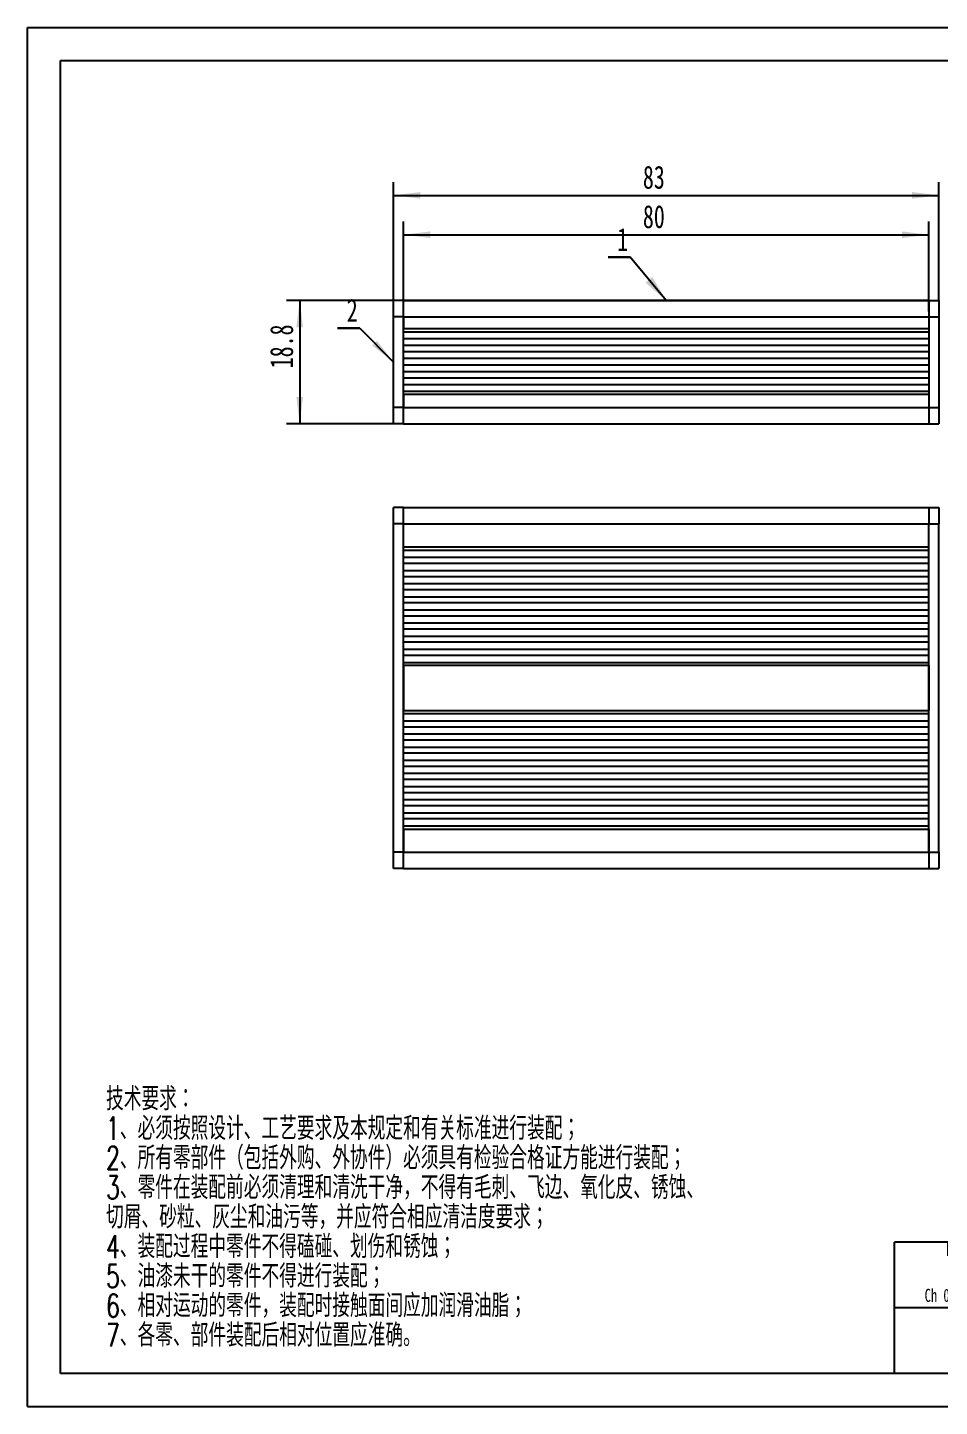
# Model space of a CAD drawing. Extents: x 0 to 297, y 0 to 210.
# Drawn here: x 0 to 138.8, y 0 to 210 of the extents above; entities that cross this region are included whole.
import ezdxf

# ---------------------------------------------------------------- set-up
doc = ezdxf.new("R2010")
doc.units = 0
doc.linetypes.add('SLD-实线', pattern=[0])
doc.layers.get('0').update_dxf_attribs({"linetype": 'CONTINUOUS'})
doc.layers.add('图框', color=7, linetype='SLD-实线')
doc.layers.add('标注层', color=7, linetype='SLD-实线')
doc.styles.add('SLDTEXTSTYLE0', font='TXT', dxfattribs={"width": 0.7, "bigfont": 'bigfont'})
doc.styles.add('SLDTEXTSTYLE1', font='TXT', dxfattribs={"width": 0.7})
doc.dimstyles.new('SLDDIMSTYLE0', dxfattribs={"dimtxt": 3.5, "dimasz": 4.08, "dimexe": 0, "dimexo": 0.0625, "dimgap": 0.875, "dimtad": 2, "dimrnd": 1e-09, "dimzin": 12, "dimtxsty": 'SLDTEXTSTYLE1', "dimsah": 1, "dimcen": 0.09, "dimazin": 3, "dimtfac": 1, "dimtofl": 0, "dimtmove": 0, "dimatfit": 3, "dimtolj": 1, "dimtzin": 12})
doc.dimstyles.new('SLDDIMSTYLE1', dxfattribs={"dimtxt": 0.18, "dimasz": 4.08, "dimexe": 0, "dimexo": 0.0625, "dimgap": 0, "dimtad": 0, "dimtih": 1, "dimtoh": 1, "dimdec": 0, "dimrnd": 1e-09, "dimzin": 0, "dimtxsty": 'STANDARD', "dimsah": 1, "dimcen": 0.09, "dimazin": 3, "dimtfac": 4.08, "dimtdec": 0, "dimtofl": 0, "dimtmove": 0, "dimatfit": 3, "dimtolj": 1, "dimtzin": 0})

# ---------------------------------------------------------------- blocks, each defined once
blk = doc.blocks.new('SW_NOTE_0')
at = {"layer": '标注层', "color": 0, "char_height": 3.5, "attachment_point": 1, "style": 'SLDTEXTSTYLE0'}
for s, insert in [('技术要求：', (0, 4.51)), ('1、必须按照设计、工艺要求及本规定和有关标准进行装配；', (0, 0.01)), ('2、所有零部件（包括外购、外协件）必须具有检验合格证方能进行装配；', (0, -4.49)), ('3、零件在装配前必须清理和清洗干净，不得有毛刺、飞边、氧化皮、锈蚀、', (0, -8.99)), ('切屑、砂粒、灰尘和油污等，并应符合相应清洁度要求；', (0, -13.49)), ('4、装配过程中零件不得磕碰、划伤和锈蚀；', (0, -17.99)), ('5、油漆未干的零件不得进行装配；', (0, -22.49)), ('6、相对运动的零件，装配时接触面间应加润滑油脂；', (0, -26.99)), ('7、各零、部件装配后相对位置应准确。', (0, -31.49))]:
    blk.add_mtext(s, dxfattribs=dict(at, insert=insert))
blk = doc.blocks.new('SW_NOTE_0_1')
at = {"layer": '图框', "color": 0, "char_height": 2, "attachment_point": 2}
for s, insert, style in [('Break sharp edges', (11.47, 2.58), 'SLDTEXTSTYLE1'), ('（未注锐边倒角）：', (10.55, -0.92), 'SLDTEXTSTYLE0'), ('Ch 0.05 to 0.25 x45°', (9.53, -4.42), 'SLDTEXTSTYLE1')]:
    blk.add_mtext(s, dxfattribs=dict(at, insert=insert, style=style))
blk = doc.blocks.new('_D')
at = {"layer": '标注层'}
for p, q in [((57.21, 167.25), (57.21, 180.45)), ((137.21, 166.75), (137.21, 180.45)), ((57.21, 178.45), (137.21, 178.45))]:
    blk.add_line(p, q, dxfattribs=at)
for points in [[(57.21, 178.45), (61.29, 177.94), (61.29, 178.95)], [(137.21, 178.45), (133.13, 178.95), (133.13, 177.94)]]:
    blk.add_solid(points, dxfattribs=at)
at = {"layer": '标注层', "insert": (93.67, 182.96), "char_height": 3.5, "attachment_point": 1, "style": 'SLDTEXTSTYLE1'}
blk.add_mtext('80', dxfattribs=at)
blk = doc.blocks.new('_D_1')
at = {"layer": '标注层'}
for p, q in [((55.71, 168.45), (55.71, 186.45)), ((138.71, 168.45), (138.71, 186.45)), ((55.71, 184.45), (138.71, 184.45))]:
    blk.add_line(p, q, dxfattribs=at)
for points in [[(55.71, 184.45), (59.79, 183.94), (59.79, 184.95)], [(138.71, 184.45), (134.63, 184.95), (134.63, 183.94)]]:
    blk.add_solid(points, dxfattribs=at)
at = {"layer": '标注层', "insert": (93.67, 188.96), "char_height": 3.5, "attachment_point": 1, "style": 'SLDTEXTSTYLE1'}
blk.add_mtext('83', dxfattribs=at)
blk = doc.blocks.new('_D_2')
at = {"layer": '标注层'}
for p, q in [((57.21, 168.45), (39.43, 168.45)), ((41.43, 168.45), (41.43, 149.65)), ((57.21, 149.65), (39.43, 149.65))]:
    blk.add_line(p, q, dxfattribs=at)
for points in [[(41.43, 168.45), (40.92, 164.37), (41.93, 164.37)], [(41.43, 149.65), (41.93, 153.73), (40.92, 153.73)]]:
    blk.add_solid(points, dxfattribs=at)
at = {"layer": '标注层', "insert": (36.91, 158.11), "char_height": 3.5, "attachment_point": 1, "rotation": 90, "style": 'SLDTEXTSTYLE1'}
blk.add_mtext('18.8', dxfattribs=at)
blk = doc.blocks.new('SW_NOTE_0_5')
at = {"layer": '标注层', "color": 0}
for p, q in [((-3.37, 0), (0, 0)), ((0, 0), (-3.37, 0)), ((-3.37, 0), (0, 0)), ((0, 0), (-3.37, 0)), ((-3.37, 0), (0, 0)), ((0, 0), (-3.37, 0))]:
    blk.add_line(p, q, dxfattribs=at)
at = {"layer": '标注层', "color": 0, "insert": (-1.14, 4.46), "char_height": 3.5, "attachment_point": 2, "style": 'SLDTEXTSTYLE1'}
blk.add_mtext('1', dxfattribs=at)
blk = doc.blocks.new('SW_NOTE_0_6')
at = {"layer": '标注层', "color": 0}
for p, q in [((-3.37, 0), (0, 0)), ((0, 0), (-3.37, 0)), ((-3.37, 0), (0, 0)), ((0, 0), (-3.37, 0)), ((-3.37, 0), (0, 0)), ((0, 0), (-3.37, 0))]:
    blk.add_line(p, q, dxfattribs=at)
at = {"layer": '标注层', "color": 0, "insert": (-1.14, 4.46), "char_height": 3.5, "attachment_point": 2, "style": 'SLDTEXTSTYLE1'}
blk.add_mtext('2', dxfattribs=at)

msp = doc.modelspace()

# ---------------------------------------------------------------- linework, layer by layer
at = {"color": 7, "linetype": 'SLD-实线'}
for p, q in [((57.205, 168.445), (55.705, 168.445)), ((55.705, 165.945), (55.705, 168.445)), ((137.205, 168.445), (57.205, 168.445)), ((57.205, 165.945), (57.205, 168.445)), ((57.205, 168.445), (137.205, 168.445)), ((137.205, 168.445), (138.705, 168.445)), ((137.205, 168.445), (137.205, 165.945)), ((138.705, 168.445), (138.705, 165.945)), ((57.205, 165.945), (55.705, 165.945)), ((55.705, 152.145), (55.705, 165.945)), ((57.205, 152.145), (57.205, 165.945)), ((57.205, 165.945), (137.205, 165.945)), ((57.205, 165.945), (57.205, 164.145)), ((137.205, 165.945), (138.705, 165.945)), ((137.205, 165.945), (137.205, 152.145)), ((137.205, 165.945), (137.205, 164.145)), ((138.705, 165.945), (138.705, 152.145)), ((57.205, 164.145), (137.205, 164.145)), ((57.205, 163.645), (137.205, 163.645)), ((57.205, 162.645), (137.205, 162.645)), ((57.205, 161.645), (137.205, 161.645)), ((57.205, 160.645), (137.205, 160.645)), ((57.205, 159.645), (137.205, 159.645)), ((57.205, 158.645), (137.205, 158.645)), ((57.205, 157.645), (137.205, 157.645)), ((57.205, 156.645), (137.205, 156.645)), ((57.205, 155.645), (137.205, 155.645)), ((57.205, 154.645), (137.205, 154.645)), ((57.205, 154.145), (57.205, 152.145)), ((57.205, 154.145), (137.205, 154.145)), ((137.205, 154.145), (137.205, 152.145)), ((57.205, 152.145), (55.705, 152.145)), ((55.705, 149.645), (55.705, 152.145)), ((57.205, 149.645), (57.205, 152.145)), ((57.205, 152.145), (137.205, 152.145)), ((137.205, 152.145), (138.705, 152.145)), ((137.205, 152.145), (137.205, 149.645)), ((138.705, 152.145), (138.705, 149.645)), ((57.205, 149.645), (55.705, 149.645)), ((57.205, 149.645), (137.205, 149.645)), ((137.205, 149.645), (138.705, 149.645)), ((57.205, 136.923), (55.705, 136.923)), ((55.705, 134.423), (55.705, 136.923)), ((57.205, 134.423), (57.205, 136.923)), ((57.205, 136.923), (137.205, 136.923)), ((137.205, 136.923), (138.705, 136.923)), ((137.205, 136.923), (137.205, 134.423)), ((138.705, 136.923), (138.705, 134.423)), ((57.205, 134.423), (55.705, 134.423)), ((55.705, 84.423), (55.705, 134.423)), ((57.205, 128.873), (57.205, 134.423)), ((57.205, 134.423), (137.205, 134.423)), ((57.205, 130.923), (57.205, 134.423)), ((137.205, 134.423), (138.705, 134.423)), ((137.205, 128.873), (137.205, 134.423)), ((137.205, 130.923), (137.205, 134.423)), ((138.705, 84.423), (138.705, 134.423)), ((57.205, 130.923), (137.205, 130.923)), ((57.205, 130.423), (137.205, 130.423)), ((57.205, 129.323), (137.205, 129.323)), ((57.205, 128.864), (57.205, 128.873)), ((57.205, 126.873), (57.205, 128.864)), ((57.205, 128.423), (137.205, 128.423)), ((137.205, 128.864), (137.205, 128.873)), ((137.205, 126.873), (137.205, 128.864)), ((57.205, 127.323), (137.205, 127.323)), ((57.205, 126.864), (57.205, 126.873)), ((57.205, 124.873), (57.205, 126.864)), ((57.205, 126.423), (137.205, 126.423)), ((137.205, 126.864), (137.205, 126.873)), ((137.205, 124.873), (137.205, 126.864)), ((57.205, 125.323), (137.205, 125.323)), ((57.205, 124.864), (57.205, 124.873)), ((57.205, 122.873), (57.205, 124.864)), ((57.205, 124.423), (137.205, 124.423)), ((137.205, 124.864), (137.205, 124.873)), ((137.205, 122.873), (137.205, 124.864)), ((57.205, 123.323), (137.205, 123.323)), ((57.205, 122.864), (57.205, 122.873)), ((57.205, 120.873), (57.205, 122.864)), ((57.205, 122.423), (137.205, 122.423)), ((137.205, 122.864), (137.205, 122.873)), ((137.205, 120.873), (137.205, 122.864)), ((57.205, 121.323), (137.205, 121.323)), ((57.205, 120.864), (57.205, 120.873)), ((57.205, 118.873), (57.205, 120.864)), ((57.205, 120.423), (137.205, 120.423)), ((137.205, 120.864), (137.205, 120.873)), ((137.205, 118.873), (137.205, 120.864)), ((57.205, 119.323), (137.205, 119.323)), ((57.205, 118.864), (57.205, 118.873)), ((57.205, 116.873), (57.205, 118.864)), ((57.205, 118.423), (137.205, 118.423)), ((137.205, 118.864), (137.205, 118.873)), ((137.205, 116.873), (137.205, 118.864)), ((57.205, 117.323), (137.205, 117.323)), ((57.205, 116.864), (57.205, 116.873)), ((57.205, 114.873), (57.205, 116.864)), ((57.205, 116.423), (137.205, 116.423)), ((137.205, 116.864), (137.205, 116.873)), ((137.205, 114.873), (137.205, 116.864)), ((57.205, 115.323), (137.205, 115.323)), ((57.205, 114.864), (57.205, 114.873)), ((57.205, 105.983), (57.205, 114.864)), ((57.205, 114.423), (137.205, 114.423)), ((137.205, 114.864), (137.205, 114.873)), ((137.205, 105.983), (137.205, 114.864)), ((57.205, 113.323), (137.205, 113.323)), ((57.205, 112.873), (137.205, 112.873)), ((57.205, 112.873), (57.205, 105.983)), ((137.205, 112.873), (137.205, 105.983)), ((57.205, 105.983), (137.205, 105.983)), ((57.205, 105.973), (57.205, 105.983)), ((57.205, 103.983), (57.205, 105.973)), ((57.205, 105.523), (137.205, 105.523)), ((137.205, 105.973), (137.205, 105.983)), ((137.205, 103.983), (137.205, 105.973)), ((57.205, 104.423), (137.205, 104.423)), ((57.205, 103.973), (57.205, 103.983)), ((57.205, 101.983), (57.205, 103.973)), ((57.205, 103.523), (137.205, 103.523)), ((137.205, 103.973), (137.205, 103.983)), ((137.205, 101.983), (137.205, 103.973)), ((57.205, 102.423), (137.205, 102.423)), ((57.205, 101.973), (57.205, 101.983)), ((57.205, 99.983), (57.205, 101.973)), ((57.205, 101.523), (137.205, 101.523)), ((137.205, 101.973), (137.205, 101.983)), ((137.205, 99.983), (137.205, 101.973)), ((57.205, 100.423), (137.205, 100.423)), ((57.205, 99.973), (57.205, 99.983)), ((57.205, 97.983), (57.205, 99.973)), ((57.205, 99.523), (137.205, 99.523)), ((137.205, 99.973), (137.205, 99.983)), ((137.205, 97.983), (137.205, 99.973)), ((57.205, 98.423), (137.205, 98.423)), ((57.205, 97.973), (57.205, 97.983)), ((57.205, 95.983), (57.205, 97.973)), ((57.205, 97.523), (137.205, 97.523)), ((137.205, 97.973), (137.205, 97.983)), ((137.205, 95.983), (137.205, 97.973)), ((57.205, 96.423), (137.205, 96.423)), ((57.205, 95.973), (57.205, 95.983)), ((57.205, 93.983), (57.205, 95.973)), ((57.205, 95.523), (137.205, 95.523)), ((137.205, 95.973), (137.205, 95.983)), ((137.205, 93.983), (137.205, 95.973)), ((57.205, 94.423), (137.205, 94.423)), ((57.205, 93.973), (57.205, 93.983)), ((57.205, 91.983), (57.205, 93.973)), ((57.205, 93.523), (137.205, 93.523)), ((57.205, 92.423), (137.205, 92.423)), ((137.205, 93.973), (137.205, 93.983)), ((137.205, 91.983), (137.205, 93.973)), ((57.205, 91.973), (57.205, 91.983)), ((57.205, 89.983), (57.205, 91.973)), ((57.205, 91.523), (137.205, 91.523)), ((57.205, 90.423), (137.205, 90.423)), ((137.205, 91.973), (137.205, 91.983)), ((137.205, 89.983), (137.205, 91.973)), ((57.205, 89.973), (57.205, 89.983)), ((57.205, 84.423), (57.205, 89.973)), ((57.205, 89.523), (137.205, 89.523)), ((57.205, 88.423), (137.205, 88.423)), ((137.205, 89.973), (137.205, 89.983)), ((137.205, 84.423), (137.205, 89.973)), ((57.205, 87.923), (137.205, 87.923)), ((57.205, 87.923), (57.205, 84.423)), ((137.205, 87.923), (137.205, 84.423)), ((57.205, 84.423), (55.705, 84.423)), ((55.705, 81.923), (55.705, 84.423)), ((57.205, 81.923), (57.205, 84.423)), ((57.205, 84.423), (137.205, 84.423)), ((137.205, 84.423), (137.205, 81.923)), ((137.205, 84.423), (138.705, 84.423)), ((138.705, 84.423), (138.705, 81.923)), ((57.205, 81.923), (55.705, 81.923)), ((57.205, 81.923), (137.205, 81.923)), ((137.205, 81.923), (138.705, 81.923))]:
    msp.add_line(p, q, dxfattribs=at)
at = {"layer": '图框'}
for p, q in [((0, 0), (0, 210)), ((0, 210), (297, 210)), ((5, 205), (292, 205)), ((5, 5), (5, 205)), ((172, 25), (132, 25)), ((132, 5), (132, 25)), ((152, 15), (132, 15)), ((292, 5), (5, 5)), ((0, 0), (297, 0))]:
    msp.add_line(p, q, dxfattribs=at)
at = {"layer": '标注层'}
msp.add_line((50.562, 164.229), (55.705, 159.045), dxfattribs=at)
msp.add_solid([(55.705, 159.045), (53.193, 162.299), (52.471, 161.584)], dxfattribs=at)

# ---------------------------------------------------------------- block references
at = {"layer": '图框'}
msp.add_blockref('SW_NOTE_0_1', (136.432, 22.339), dxfattribs=at)
at = {"layer": '标注层'}
for name, p in [('SW_NOTE_0_5', (91.732, 175.028)), ('SW_NOTE_0_6', (50.562, 164.229)), ('SW_NOTE_0', (11.944, 44.091))]:
    msp.add_blockref(name, p, dxfattribs=at)

# ---------------------------------------------------------------- dimensions: what is measured, and where the dimension line sits
for base, p1, p2, picture, middle in [((138.705, 184.445), (55.705, 168.445), (138.705, 168.445), '_D_1', (95.204, 184.445)), ((137.205, 178.445), (57.205, 167.245), (137.205, 166.745), '_D', (95.204, 178.445))]:
    dim = msp.add_linear_dim(base=base, p1=p1, p2=p2, dimstyle='SLDDIMSTYLE0', dxfattribs=at)
    dim.commit()
    dim.dimension.update_dxf_attribs({"geometry": picture, "text_midpoint": middle, "dimtype": 160})
dim = msp.add_linear_dim(base=(41.425, 149.645), p1=(57.205, 168.445), p2=(57.205, 149.645), angle=90, dimstyle='SLDDIMSTYLE0', dxfattribs=at)
dim.commit()
dim.dimension.update_dxf_attribs({"geometry": '_D_2', "text_midpoint": (41.425, 161.171), "dimtype": 160})

# ---------------------------------------------------------------- leaders
msp.add_leader([(97.205, 168.445), (91.732, 175.028)], dimstyle='SLDDIMSTYLE1', dxfattribs=at)

doc.saveas('drawing.dxf')
